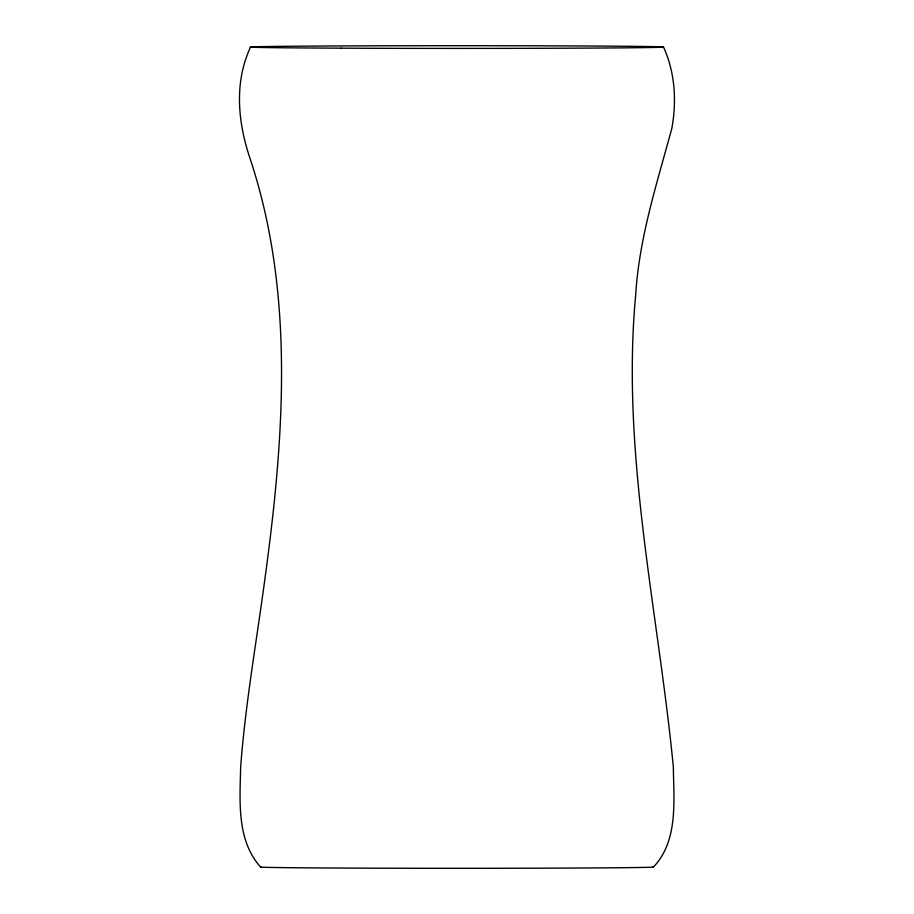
<?xml version="1.0" encoding="UTF-8"?>
<svg xmlns="http://www.w3.org/2000/svg" width="914" height="914" viewBox="0 0 914 914"><rect width="100%" height="100%" fill="white"/><g stroke="black" fill="none" stroke-linecap="round" stroke-linejoin="round"><path stroke-width="1.37" d="M653.453 867.02C678.554 840.731 673.675 800.298 673.355 767.109C658.103 610.255 620.937 453.504 635.676 294.982C639.149 237.823 656.96 183.371 671.79 128.577C676.794 101.351 675.149 72.434 663.484 47.048M260.547 867.02C236.326 839.989 239.971 800.79 240.645 767.109C245.043 708.533 254.972 650.574 263.049 592.443C283.032 449.357 296.536 299.564 250.516 159.893C240.199 129.868 235.366 96.781 243.764 65.682A118.454 118.454 0 0 1 250.516 47.048M652.95 866.929A196.453 1.28 0 0 1 457 868.3A196.453 1.28 0 0 1 261.05 866.929M341.265 48.168A206.484 1.348 0 0 0 662.958 47.151A206.484 1.348 0 0 0 366.777 45.837A206.484 1.348 0 0 0 341.265 48.168"/></g></svg>
